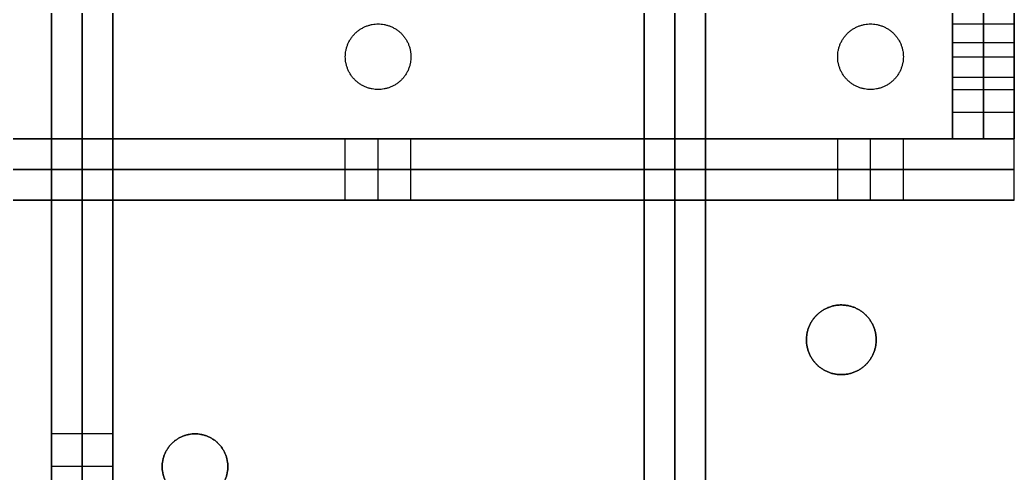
# Model space of a CAD drawing. Header units: millimetres. Extents: x -232 to 139, y -100 to 100.
# Drawn here: x -62.54 to -14.07, y -33.32 to -11.2 of the extents above; entities that cross this region are included whole.
import ezdxf

# ---------------------------------------------------------------- set-up
doc = ezdxf.new("R2010")
doc.units = ezdxf.units.MM
doc.header["$MEASUREMENT"] = 0
doc.layers.add('body', color=30, linetype='Continuous', true_color=0xff8000)

msp = doc.modelspace()

# ---------------------------------------------------------------- linework, layer by layer
at = {"layer": 'body'}
for p, q in [((-32.113, -42.9, 44.417), (-32.113, 42.9, 44.417)), ((-29.113, -42.9, 44.417), (-29.113, 42.9, 44.417)), ((-17.074, -12.3, 238.11), (-17.074, -11, 238.11)), ((-14.074, -12.3, 238.11), (-14.074, -11, 238.11)), ((-17.074, -17, 238.11), (-17.074, -15.7, 238.11)), ((-14.074, -17, 238.11), (-14.074, -15.7, 238.11)), ((-14.074, -17, 238.11), (-114.074, -17, 238.11)), ((-14.074, -20, 238.11), (-114.074, -20, 238.11)), ((-61, -100, -39), (-61, -20, -39)), ((-58, -100, -39), (-58, -20, -39))]:
    msp.add_line(p, q, dxfattribs=at)
for points in [[(-61, -100, -4), (-61, 0, -4), (-61, 100, -4)], [(-61, -100, -7), (-61, 0, -7), (-61, 100, -7)], [(-61, -100, -5.5), (-61, 0, -5.5), (-61, 100, -5.5)], [(-61, 100, -74), (-61, 0, -74), (-61, -100, -74)], [(-61, 100, -71), (-61, 0, -71), (-61, -100, -71)], [(-61, 100, -72.5), (-61, 0, -72.5), (-61, -100, -72.5)], [(-61, -100, -71), (-61, 0, -71), (-61, 100, -71)], [(-61, 100, -7), (-61, 0, -7), (-61, -100, -7)], [(-59.5, -100, -71), (-59.5, 0, -71), (-59.5, 100, -71)], [(-59.5, 100, -7), (-59.5, 0, -7), (-59.5, -100, -7)], [(-58, -100, -71), (-58, 0, -71), (-58, 100, -71)], [(-58, 100, -7), (-58, 0, -7), (-58, -100, -7)], [(-32.113, 48.5, 83.834), (-32.113, 0, 83.834), (-32.113, -48.5, 83.834)], [(-32.113, -48.5, 5), (-32.113, 0, 5), (-32.113, 48.5, 5)], [(-30.613, 48.5, 83.834), (-30.613, 0, 83.834), (-30.613, -48.5, 83.834)], [(-30.613, -48.5, 5), (-30.613, 0, 5), (-30.613, 48.5, 5)], [(-29.113, 48.5, 83.834), (-29.113, 0, 83.834), (-29.113, -48.5, 83.834)], [(-29.113, -48.5, 5), (-29.113, 0, 5), (-29.113, 48.5, 5)], [(-29.113, 48.5, 5), (-29.113, 0, 5), (-29.113, -48.5, 5)], [(-29.113, 48.5, 8), (-29.113, 0, 8), (-29.113, -48.5, 8)], [(-29.113, 48.5, 6.5), (-29.113, 0, 6.5), (-29.113, -48.5, 6.5)], [(-17.074, -17, 221.11), (-17.074, 0, 221.11), (-17.074, 17, 221.11)], [(-17.074, 17, 255.11), (-17.074, 0, 255.11), (-17.074, -17, 255.11)], [(-15.574, -17, 221.11), (-15.574, 0, 221.11), (-15.574, 17, 221.11)], [(-15.574, 17, 255.11), (-15.574, 0, 255.11), (-15.574, -17, 255.11)], [(-14.074, -17, 221.11), (-14.074, 0, 221.11), (-14.074, 17, 221.11)], [(-14.074, 17, 255.11), (-14.074, 0, 255.11), (-14.074, -17, 255.11)], [(-14.074, 17, 221.11), (-14.074, 0, 221.11), (-14.074, -17, 221.11)], [(-14.074, 17, 218.11), (-14.074, 0, 218.11), (-14.074, -17, 218.11)], [(-14.074, 17, 219.61), (-14.074, 0, 219.61), (-14.074, -17, 219.61)], [(-45.074, -11.4, 221.11), (-45.074, -11.4, 219.61), (-45.074, -11.4, 218.11)], [(-21.074, -11.4, 221.11), (-21.074, -11.4, 219.61), (-21.074, -11.4, 218.11)], [(-17.074, -11.4, 251.11), (-15.574, -11.4, 251.11), (-14.074, -11.4, 251.11)], [(-17.074, -11.4, 225.11), (-15.574, -11.4, 225.11), (-14.074, -11.4, 225.11)], [(-17.074, -12.3, 238.11), (-15.574, -12.3, 238.11), (-14.074, -12.3, 238.11)], [(-46.674, -13, 221.11), (-46.674, -13, 219.61), (-46.674, -13, 218.11)], [(-43.474, -13, 221.11), (-43.474, -13, 219.61), (-43.474, -13, 218.11)], [(-22.674, -13, 221.11), (-22.674, -13, 219.61), (-22.674, -13, 218.11)], [(-19.474, -13, 221.11), (-19.474, -13, 219.61), (-19.474, -13, 218.11)], [(-17.074, -13, 252.71), (-15.574, -13, 252.71), (-14.074, -13, 252.71)], [(-17.074, -13, 226.71), (-15.574, -13, 226.71), (-14.074, -13, 226.71)], [(-17.074, -13, 249.51), (-15.574, -13, 249.51), (-14.074, -13, 249.51)], [(-17.074, -13, 223.51), (-15.574, -13, 223.51), (-14.074, -13, 223.51)], [(-17.074, -14, 239.81), (-15.574, -14, 239.81), (-14.074, -14, 239.81)], [(-17.074, -14, 236.41), (-15.574, -14, 236.41), (-14.074, -14, 236.41)], [(-45.074, -14.6, 221.11), (-45.074, -14.6, 219.61), (-45.074, -14.6, 218.11)], [(-21.074, -14.6, 221.11), (-21.074, -14.6, 219.61), (-21.074, -14.6, 218.11)], [(-17.074, -14.6, 251.11), (-15.574, -14.6, 251.11), (-14.074, -14.6, 251.11)], [(-17.074, -14.6, 225.11), (-15.574, -14.6, 225.11), (-14.074, -14.6, 225.11)], [(-17.074, -15.7, 238.11), (-15.574, -15.7, 238.11), (-14.074, -15.7, 238.11)], [(-114.074, -17, 258.11), (-64.074, -17, 258.11), (-14.074, -17, 258.11)], [(-14.074, -17, 218.11), (-64.074, -17, 218.11), (-114.074, -17, 218.11)], [(-14.074, -17, 221.11), (-64.074, -17, 221.11), (-114.074, -17, 221.11)], [(-14.074, -17, 218.11), (-64.074, -17, 218.11), (-114.074, -17, 218.11)], [(-14.074, -17, 219.61), (-64.074, -17, 219.61), (-114.074, -17, 219.61)], [(-46.674, -20, 225.11), (-46.674, -18.5, 225.11), (-46.674, -17, 225.11)], [(-46.674, -20, 251.11), (-46.674, -18.5, 251.11), (-46.674, -17, 251.11)], [(-45.074, -20, 249.51), (-45.074, -18.5, 249.51), (-45.074, -17, 249.51)], [(-45.074, -20, 226.71), (-45.074, -18.5, 226.71), (-45.074, -17, 226.71)], [(-45.074, -20, 223.51), (-45.074, -18.5, 223.51), (-45.074, -17, 223.51)], [(-45.074, -20, 252.71), (-45.074, -18.5, 252.71), (-45.074, -17, 252.71)], [(-43.474, -20, 225.11), (-43.474, -18.5, 225.11), (-43.474, -17, 225.11)], [(-43.474, -20, 251.11), (-43.474, -18.5, 251.11), (-43.474, -17, 251.11)], [(-22.674, -20, 225.11), (-22.674, -18.5, 225.11), (-22.674, -17, 225.11)], [(-22.674, -20, 251.11), (-22.674, -18.5, 251.11), (-22.674, -17, 251.11)], [(-21.074, -20, 252.71), (-21.074, -18.5, 252.71), (-21.074, -17, 252.71)], [(-21.074, -20, 226.71), (-21.074, -18.5, 226.71), (-21.074, -17, 226.71)], [(-21.074, -20, 223.51), (-21.074, -18.5, 223.51), (-21.074, -17, 223.51)], [(-21.074, -20, 249.51), (-21.074, -18.5, 249.51), (-21.074, -17, 249.51)], [(-19.474, -20, 225.11), (-19.474, -18.5, 225.11), (-19.474, -17, 225.11)], [(-19.474, -20, 251.11), (-19.474, -18.5, 251.11), (-19.474, -17, 251.11)], [(-17.074, -17, 221.11), (-15.574, -17, 221.11), (-14.074, -17, 221.11)], [(-17.074, -17, 255.11), (-15.574, -17, 255.11), (-14.074, -17, 255.11)], [(-17.074, -17, 255.11), (-17.074, -17, 238.11), (-17.074, -17, 221.11)], [(-17.074, -17, 238.11), (-15.574, -17, 238.11), (-14.074, -17, 238.11)], [(-15.574, -17, 255.11), (-15.574, -17, 238.11), (-15.574, -17, 221.11)], [(-14.074, -17, 255.11), (-14.074, -17, 238.11), (-14.074, -17, 221.11)], [(-14.074, -20, 258.11), (-14.074, -18.5, 258.11), (-14.074, -17, 258.11)], [(-14.074, -20, 218.11), (-14.074, -18.5, 218.11), (-14.074, -17, 218.11)], [(-14.074, -17, 258.11), (-14.074, -17, 238.11), (-14.074, -17, 218.11)], [(-14.074, -20, 238.11), (-14.074, -18.5, 238.11), (-14.074, -17, 238.11)], [(-14.074, -17, 221.11), (-14.074, -17, 219.61), (-14.074, -17, 218.11)], [(-114.074, -18.5, 258.11), (-64.074, -18.5, 258.11), (-14.074, -18.5, 258.11)], [(-14.074, -18.5, 218.11), (-64.074, -18.5, 218.11), (-114.074, -18.5, 218.11)], [(-14.074, -18.5, 258.11), (-14.074, -18.5, 238.11), (-14.074, -18.5, 218.11)], [(-114.074, -20, 258.11), (-64.074, -20, 258.11), (-14.074, -20, 258.11)], [(-14.074, -20, 218.11), (-64.074, -20, 218.11), (-114.074, -20, 218.11)], [(-58, -20, -39), (-59.5, -20, -39), (-61, -20, -39)], [(-14.074, -20, 258.11), (-14.074, -20, 238.11), (-14.074, -20, 218.11)], [(-21.405, -25.509, 5), (-21.405, -25.509, 6.5), (-21.405, -25.509, 8)], [(-23.8, -25.719, 5), (-23.8, -25.719, 6.5), (-23.8, -25.719, 8)], [(-21.195, -27.904, 5), (-21.195, -27.904, 6.5), (-21.195, -27.904, 8)], [(-23.59, -28.114, 5), (-23.59, -28.114, 6.5), (-23.59, -28.114, 8)], [(-58, -31.4, -67), (-59.5, -31.4, -67), (-61, -31.4, -67)], [(-58, -31.4, -11), (-59.5, -31.4, -11), (-61, -31.4, -11)], [(-54, -31.4, -4), (-54, -31.4, -5.5), (-54, -31.4, -7)], [(-54, -31.4, -71), (-54, -31.4, -72.5), (-54, -31.4, -74)], [(-58, -33, -65.4), (-59.5, -33, -65.4), (-61, -33, -65.4)], [(-58, -33, -68.6), (-59.5, -33, -68.6), (-61, -33, -68.6)], [(-58, -33, -12.6), (-59.5, -33, -12.6), (-61, -33, -12.6)], [(-58, -33, -9.4), (-59.5, -33, -9.4), (-61, -33, -9.4)], [(-55.6, -33, -4), (-55.6, -33, -5.5), (-55.6, -33, -7)], [(-55.6, -33, -71), (-55.6, -33, -72.5), (-55.6, -33, -74)], [(-52.4, -33, -4), (-52.4, -33, -5.5), (-52.4, -33, -7)], [(-52.4, -33, -71), (-52.4, -33, -72.5), (-52.4, -33, -74)]]:
    msp.add_open_spline(points, degree=2, dxfattribs=at)
at = {"layer": 'body', "extrusion": (1, 0, 1.77636e-16)}
msp.add_rational_spline([(-61, 20, -39), (-61, 20, -59), (-61, 0, -59), (-61, -20, -59), (-61, -20, -39), (-61, -20, -19), (-61, 0, -19), (-61, 20, -19), (-61, 20, -39)], [1, 0.707106781187, 1, 0.707106781187, 1, 0.707106781187, 1, 0.707106781187, 1], degree=2, knots=[-125.663706, -125.663706, -125.663706, -94.24778, -94.24778, -62.831853, -62.831853, -31.415927, -31.415927, 0, 0, 0], dxfattribs=at)
at = {"layer": 'body', "extrusion": (1, 0, 1.42109e-15)}
msp.add_rational_spline([(-58, 20, -39), (-58, 20, -59), (-58, 0, -59), (-58, -20, -59), (-58, -20, -39), (-58, -20, -19), (-58, 0, -19), (-58, 20, -19), (-58, 20, -39)], [1, 0.707106781187, 1, 0.707106781187, 1, 0.707106781187, 1, 0.707106781187, 1], degree=2, knots=[-125.663706, -125.663706, -125.663706, -94.24778, -94.24778, -62.831853, -62.831853, -31.415927, -31.415927, 0, 0, 0], dxfattribs=at)
at = {"layer": 'body'}
for points, weights, knots in [([(-46.674, -13, 221.11), (-46.674, -14.6, 221.11), (-45.074, -14.6, 221.11), (-43.474, -14.6, 221.11), (-43.474, -13, 221.11), (-43.474, -11.4, 221.11), (-45.074, -11.4, 221.11), (-46.674, -11.4, 221.11), (-46.674, -13, 221.11)], [0.999999860338, 0.707106851018, 1, 0.707106781187, 1, 0.707106781187, 1, 0.707106851018, 0.999999860338], [0, 0, 0, 2.513274, 2.513274, 5.026548, 5.026548, 7.539823, 7.539823, 10.053096, 10.053096, 10.053096]), ([(-46.674, -13, 218.11), (-46.674, -14.6, 218.11), (-45.074, -14.6, 218.11), (-43.474, -14.6, 218.11), (-43.474, -13, 218.11), (-43.474, -11.4, 218.11), (-45.074, -11.4, 218.11), (-46.674, -11.4, 218.11), (-46.674, -13, 218.11)], [0.999999720675, 0.707106920849, 1, 0.707106781187, 1, 0.707106781187, 1, 0.707106851018, 0.999999860338], [0, 0, 0, 2.513273, 2.513273, 5.026548, 5.026548, 7.539823, 7.539823, 10.053096, 10.053096, 10.053096]), ([(-19.474, -13, 221.11), (-19.474, -11.4, 221.11), (-21.074, -11.4, 221.11), (-22.674, -11.4, 221.11), (-22.674, -13, 221.11), (-22.674, -14.6, 221.11), (-21.074, -14.6, 221.11), (-19.474, -14.6, 221.11), (-19.474, -13, 221.11)], [1, 0.707106781187, 1, 0.707106781187, 1, 0.707106781187, 1, 0.707106781187, 1], [0, 0, 0, 2.513274, 2.513274, 5.026548, 5.026548, 7.539822, 7.539822, 10.053096, 10.053096, 10.053096]), ([(-19.474, -13, 218.11), (-19.474, -11.4, 218.11), (-21.074, -11.4, 218.11), (-22.674, -11.4, 218.11), (-22.674, -13, 218.11), (-22.674, -14.6, 218.11), (-21.074, -14.6, 218.11), (-19.474, -14.6, 218.11), (-19.474, -13, 218.11)], [0.999999860338, 0.707106851018, 1, 0.707106781187, 1, 0.707106781187, 1, 0.707106851018, 0.999999860338], [0, 0, 0, 2.513274, 2.513274, 5.026548, 5.026548, 7.539823, 7.539823, 10.053096, 10.053096, 10.053096]), ([(-23.8, -25.719, 5), (-22.707, -24.417, 5), (-21.405, -25.509, 5), (-20.103, -26.602, 5), (-21.195, -27.904, 5), (-22.288, -29.207, 5), (-23.59, -28.114, 5), (-24.893, -27.021, 5), (-23.8, -25.719, 5)], [1, 0.707106781187, 1, 0.707106781187, 1, 0.707106781187, 1, 0.707106781187, 1], [-10.681415, -10.681415, -10.681415, -8.011061, -8.011061, -5.340708, -5.340708, -2.670354, -2.670354, 0, 0, 0]), ([(-23.8, -25.719, 8), (-22.707, -24.417, 8), (-21.405, -25.509, 8), (-20.103, -26.602, 8), (-21.195, -27.904, 8), (-22.288, -29.207, 8), (-23.59, -28.114, 8), (-24.893, -27.021, 8), (-23.8, -25.719, 8)], [0.999999860338, 0.707106851018, 1, 0.707106781187, 1, 0.707106781187, 1, 0.707106851018, 0.999999860338], [-10.681415, -10.681415, -10.681415, -8.011062, -8.011062, -5.340708, -5.340708, -2.670353, -2.670353, 0, 0, 0]), ([(-23.8, -25.719, 8), (-24.893, -27.021, 8), (-23.59, -28.114, 8), (-22.288, -29.207, 8), (-21.195, -27.904, 8), (-20.103, -26.602, 8), (-21.405, -25.509, 8), (-22.707, -24.417, 8), (-23.8, -25.719, 8)], [1, 0.707106781187, 1, 0.707106781187, 1, 0.707106781187, 1, 0.707106781187, 1], [0, 0, 0, 2.670354, 2.670354, 5.340708, 5.340708, 8.011061, 8.011061, 10.681415, 10.681415, 10.681415]), ([(-54, -34.6, -4), (-52.4, -34.6, -4), (-52.4, -33, -4), (-52.4, -31.4, -4), (-54, -31.4, -4), (-55.6, -31.4, -4), (-55.6, -33, -4), (-55.6, -34.6, -4), (-54, -34.6, -4)], [0.999999860338, 0.707106851018, 1, 0.707106781187, 1, 0.707106781187, 1, 0.707106781187, 1], [-10.053096, -10.053096, -10.053096, -7.539823, -7.539823, -5.026549, -5.026549, -2.513274, -2.513274, 0, 0, 0]), ([(-54, -34.6, -7), (-52.4, -34.6, -7), (-52.4, -33, -7), (-52.4, -31.4, -7), (-54, -31.4, -7), (-55.6, -31.4, -7), (-55.6, -33, -7), (-55.6, -34.6, -7), (-54, -34.6, -7)], [1, 0.707106781187, 1, 0.707106781187, 1, 0.707106781187, 1, 0.707106851018, 0.999999860338], [-10.053096, -10.053096, -10.053096, -7.539822, -7.539822, -5.026548, -5.026548, -2.513274, -2.513274, 0, 0, 0]), ([(-54, -34.6, -74), (-55.6, -34.6, -74), (-55.6, -33, -74), (-55.6, -31.4, -74), (-54, -31.4, -74), (-52.4, -31.4, -74), (-52.4, -33, -74), (-52.4, -34.6, -74), (-54, -34.6, -74)], [1, 0.707106781187, 1, 0.707106781187, 1, 0.707106781187, 1, 0.707106851018, 0.999999860338], [0, 0, 0, 2.513274, 2.513274, 5.026549, 5.026549, 7.539823, 7.539823, 10.053096, 10.053096, 10.053096]), ([(-54, -34.6, -71), (-55.6, -34.6, -71), (-55.6, -33, -71), (-55.6, -31.4, -71), (-54, -31.4, -71), (-52.4, -31.4, -71), (-52.4, -33, -71), (-52.4, -34.6, -71), (-54, -34.6, -71)], [1, 0.707106781187, 1, 0.707106781187, 1, 0.707106781187, 1, 0.707106781187, 1], [0, 0, 0, 2.513274, 2.513274, 5.026548, 5.026548, 7.539822, 7.539822, 10.053096, 10.053096, 10.053096])]:
    msp.add_rational_spline(points, weights, degree=2, knots=knots, dxfattribs=at)
at = {"layer": 'body', "extrusion": (1, 0, 2.22045e-15)}
for points in [[(-17.074, -13, 252.71), (-17.074, -11.4, 252.71), (-17.074, -11.4, 251.11), (-17.074, -11.4, 249.51), (-17.074, -13, 249.51), (-17.074, -14.6, 249.51), (-17.074, -14.6, 251.11), (-17.074, -14.6, 252.71), (-17.074, -13, 252.71)], [(-17.074, -13, 226.71), (-17.074, -11.4, 226.71), (-17.074, -11.4, 225.11), (-17.074, -11.4, 223.51), (-17.074, -13, 223.51), (-17.074, -14.6, 223.51), (-17.074, -14.6, 225.11), (-17.074, -14.6, 226.71), (-17.074, -13, 226.71)]]:
    msp.add_rational_spline(points, [1, 0.707106781187, 1, 0.707106781187, 1, 0.707106781187, 1, 0.707106781187, 1], degree=2, knots=[0, 0, 0, 2.513274, 2.513274, 5.026548, 5.026548, 7.539822, 7.539822, 10.053096, 10.053096, 10.053096], dxfattribs=at)
at = {"layer": 'body', "extrusion": (-1, 0, -2.22045e-15)}
for points in [[(-17.074, -13, 252.71), (-17.074, -14.6, 252.71), (-17.074, -14.6, 251.11), (-17.074, -14.6, 249.51), (-17.074, -13, 249.51), (-17.074, -11.4, 249.51), (-17.074, -11.4, 251.11), (-17.074, -11.4, 252.71), (-17.074, -13, 252.71)], [(-17.074, -13, 226.71), (-17.074, -14.6, 226.71), (-17.074, -14.6, 225.11), (-17.074, -14.6, 223.51), (-17.074, -13, 223.51), (-17.074, -11.4, 223.51), (-17.074, -11.4, 225.11), (-17.074, -11.4, 226.71), (-17.074, -13, 226.71)], [(-61, -34.6, -11), (-61, -34.6, -12.6), (-61, -33, -12.6), (-61, -31.4, -12.6), (-61, -31.4, -11), (-61, -31.4, -9.4), (-61, -33, -9.4), (-61, -34.6, -9.4), (-61, -34.6, -11)], [(-58, -34.6, -11), (-58, -34.6, -12.6), (-58, -33, -12.6), (-58, -31.4, -12.6), (-58, -31.4, -11), (-58, -31.4, -9.4), (-58, -33, -9.4), (-58, -34.6, -9.4), (-58, -34.6, -11)]]:
    msp.add_rational_spline(points, [1, 0.707106781187, 1, 0.707106781187, 1, 0.707106781187, 1, 0.707106781187, 1], degree=2, knots=[-10.053096, -10.053096, -10.053096, -7.539822, -7.539822, -5.026548, -5.026548, -2.513274, -2.513274, 0, 0, 0], dxfattribs=at)
at = {"layer": 'body', "extrusion": (1, 0, 5.55112e-16)}
for points in [[(-14.074, -13, 252.71), (-14.074, -11.4, 252.71), (-14.074, -11.4, 251.11), (-14.074, -11.4, 249.51), (-14.074, -13, 249.51), (-14.074, -14.6, 249.51), (-14.074, -14.6, 251.11), (-14.074, -14.6, 252.71), (-14.074, -13, 252.71)], [(-14.074, -13, 226.71), (-14.074, -11.4, 226.71), (-14.074, -11.4, 225.11), (-14.074, -11.4, 223.51), (-14.074, -13, 223.51), (-14.074, -14.6, 223.51), (-14.074, -14.6, 225.11), (-14.074, -14.6, 226.71), (-14.074, -13, 226.71)]]:
    msp.add_rational_spline(points, [1, 0.707106781187, 1, 0.707106781187, 1, 0.707106781187, 1, 0.707106781187, 1], degree=2, knots=[0, 0, 0, 2.513274, 2.513274, 5.026548, 5.026548, 7.539822, 7.539822, 10.053096, 10.053096, 10.053096], dxfattribs=at)
at = {"layer": 'body', "extrusion": (-1, 0, 0)}
for points in [[(-17.074, -15.7, 238.11), (-17.074, -15.7, 239.81), (-17.074, -14, 239.81), (-17.074, -12.3, 239.81), (-17.074, -12.3, 238.11), (-17.074, -12.3, 236.41), (-17.074, -14, 236.41), (-17.074, -15.7, 236.41), (-17.074, -15.7, 238.11)], [(-15.574, -15.7, 238.11), (-15.574, -15.7, 239.81), (-15.574, -14, 239.81), (-15.574, -12.3, 239.81), (-15.574, -12.3, 238.11), (-15.574, -12.3, 236.41), (-15.574, -14, 236.41), (-15.574, -15.7, 236.41), (-15.574, -15.7, 238.11)], [(-14.074, -15.7, 238.11), (-14.074, -15.7, 239.81), (-14.074, -14, 239.81), (-14.074, -12.3, 239.81), (-14.074, -12.3, 238.11), (-14.074, -12.3, 236.41), (-14.074, -14, 236.41), (-14.074, -15.7, 236.41), (-14.074, -15.7, 238.11)]]:
    msp.add_rational_spline(points, [1, 0.707106781187, 1, 0.707106781187, 1, 0.707106781187, 1, 0.707106781187, 1], degree=2, knots=[226.477868, 226.477868, 226.477868, 229.148222, 229.148222, 231.818576, 231.818576, 234.48893, 234.48893, 237.159283, 237.159283, 237.159283], dxfattribs=at)
at = {"layer": 'body', "extrusion": (-7.48678e-22, -1, 4.44089e-15)}
msp.add_rational_spline([(-45.074, -17, 226.71), (-46.674, -17, 226.71), (-46.674, -17, 225.11), (-46.674, -17, 223.51), (-45.074, -17, 223.51), (-43.474, -17, 223.51), (-43.474, -17, 225.11), (-43.474, -17, 226.71), (-45.074, -17, 226.71)], [0.999999860338, 0.707106851018, 1, 0.707106781187, 1, 0.707106781187, 1, 0.707106781187, 1], degree=2, knots=[0, 0, 0, 2.513274, 2.513274, 5.026548, 5.026548, 7.539822, 7.539822, 10.053096, 10.053096, 10.053096], dxfattribs=at)
at = {"layer": 'body', "extrusion": (5.55112e-15, -1, 0)}
for points in [[(-45.074, -17, 249.51), (-43.474, -17, 249.51), (-43.474, -17, 251.11), (-43.474, -17, 252.71), (-45.074, -17, 252.71), (-46.674, -17, 252.71), (-46.674, -17, 251.11), (-46.674, -17, 249.51), (-45.074, -17, 249.51)], [(-45.074, -20, 249.51), (-43.474, -20, 249.51), (-43.474, -20, 251.11), (-43.474, -20, 252.71), (-45.074, -20, 252.71), (-46.674, -20, 252.71), (-46.674, -20, 251.11), (-46.674, -20, 249.51), (-45.074, -20, 249.51)]]:
    msp.add_rational_spline(points, [1, 0.707106781187, 1, 0.707106781187, 1, 0.707106781187, 1, 0.707106851018, 0.999999860338], degree=2, knots=[-10.053096, -10.053096, -10.053096, -7.539822, -7.539822, -5.026548, -5.026548, -2.513274, -2.513274, 0, 0, 0], dxfattribs=at)
at = {"layer": 'body', "extrusion": (0, -1, 1.11022e-15)}
msp.add_rational_spline([(-45.074, -17, 226.71), (-43.474, -17, 226.71), (-43.474, -17, 225.11), (-43.474, -17, 223.51), (-45.074, -17, 223.51), (-46.674, -17, 223.51), (-46.674, -17, 225.11), (-46.674, -17, 226.71), (-45.074, -17, 226.71)], [1, 0.707106781187, 1, 0.707106781187, 1, 0.707106781187, 1, 0.707106781187, 1], degree=2, knots=[-10.053096, -10.053096, -10.053096, -7.539822, -7.539822, -5.026548, -5.026548, -2.513274, -2.513274, 0, 0, 0], dxfattribs=at)
at = {"layer": 'body', "extrusion": (-7.48678e-22, 1, -4.44089e-15)}
msp.add_rational_spline([(-21.074, -17, 226.71), (-22.674, -17, 226.71), (-22.674, -17, 225.11), (-22.674, -17, 223.51), (-21.074, -17, 223.51), (-19.474, -17, 223.51), (-19.474, -17, 225.11), (-19.474, -17, 226.71), (-21.074, -17, 226.71)], [1, 0.707106781187, 1, 0.707106781187, 1, 0.707106781187, 1, 0.707106851018, 0.999999860338], degree=2, knots=[-10.053096, -10.053096, -10.053096, -7.539822, -7.539822, -5.026548, -5.026548, -2.513274, -2.513274, 0, 0, 0], dxfattribs=at)
at = {"layer": 'body', "extrusion": (5.55112e-15, 1, 0)}
msp.add_rational_spline([(-21.074, -17, 252.71), (-22.674, -17, 252.71), (-22.674, -17, 251.11), (-22.674, -17, 249.51), (-21.074, -17, 249.51), (-19.474, -17, 249.51), (-19.474, -17, 251.11), (-19.474, -17, 252.71), (-21.074, -17, 252.71)], [1, 0.707106781187, 1, 0.707106781187, 1, 0.707106781187, 1, 0.707106851018, 0.999999860338], degree=2, knots=[-10.053096, -10.053096, -10.053096, -7.539822, -7.539822, -5.026548, -5.026548, -2.513274, -2.513274, 0, 0, 0], dxfattribs=at)
at = {"layer": 'body', "extrusion": (4.44089e-15, -1, 0)}
msp.add_rational_spline([(-45.074, -20, 226.71), (-46.674, -20, 226.71), (-46.674, -20, 225.11), (-46.674, -20, 223.51), (-45.074, -20, 223.51), (-43.474, -20, 223.51), (-43.474, -20, 225.11), (-43.474, -20, 226.71), (-45.074, -20, 226.71)], [0.999999860338, 0.707106851018, 1, 0.707106781187, 1, 0.707106781187, 1, 0.707106781187, 1], degree=2, knots=[0, 0, 0, 2.513274, 2.513274, 5.026548, 5.026548, 7.539822, 7.539822, 10.053096, 10.053096, 10.053096], dxfattribs=at)
at = {"layer": 'body', "extrusion": (4.44089e-15, 1, 0)}
msp.add_rational_spline([(-21.074, -20, 226.71), (-22.674, -20, 226.71), (-22.674, -20, 225.11), (-22.674, -20, 223.51), (-21.074, -20, 223.51), (-19.474, -20, 223.51), (-19.474, -20, 225.11), (-19.474, -20, 226.71), (-21.074, -20, 226.71)], [1, 0.707106781187, 1, 0.707106781187, 1, 0.707106781187, 1, 0.707106851018, 0.999999860338], degree=2, knots=[-10.053096, -10.053096, -10.053096, -7.539822, -7.539822, -5.026548, -5.026548, -2.513274, -2.513274, 0, 0, 0], dxfattribs=at)
at = {"layer": 'body', "extrusion": (6.66134e-15, 1, 0)}
msp.add_rational_spline([(-21.074, -20, 252.71), (-22.674, -20, 252.71), (-22.674, -20, 251.11), (-22.674, -20, 249.51), (-21.074, -20, 249.51), (-19.474, -20, 249.51), (-19.474, -20, 251.11), (-19.474, -20, 252.71), (-21.074, -20, 252.71)], [1, 0.707106781187, 1, 0.707106781187, 1, 0.707106781187, 1, 0.707106851018, 0.999999860338], degree=2, knots=[-10.053096, -10.053096, -10.053096, -7.539822, -7.539822, -5.026548, -5.026548, -2.513274, -2.513274, 0, 0, 0], dxfattribs=at)
at = {"layer": 'body', "extrusion": (-1, 0, 2.22045e-15)}
for points in [[(-61, -34.6, -67), (-61, -34.6, -65.4), (-61, -33, -65.4), (-61, -31.4, -65.4), (-61, -31.4, -67), (-61, -31.4, -68.6), (-61, -33, -68.6), (-61, -34.6, -68.6), (-61, -34.6, -67)], [(-58, -34.6, -67), (-58, -34.6, -65.4), (-58, -33, -65.4), (-58, -31.4, -65.4), (-58, -31.4, -67), (-58, -31.4, -68.6), (-58, -33, -68.6), (-58, -34.6, -68.6), (-58, -34.6, -67)]]:
    msp.add_rational_spline(points, [1, 0.707106781187, 1, 0.707106781187, 1, 0.707106781187, 1, 0.707106781187, 1], degree=2, knots=[-10.053096, -10.053096, -10.053096, -7.539822, -7.539822, -5.026548, -5.026548, -2.513274, -2.513274, 0, 0, 0], dxfattribs=at)

doc.saveas('drawing.dxf')
